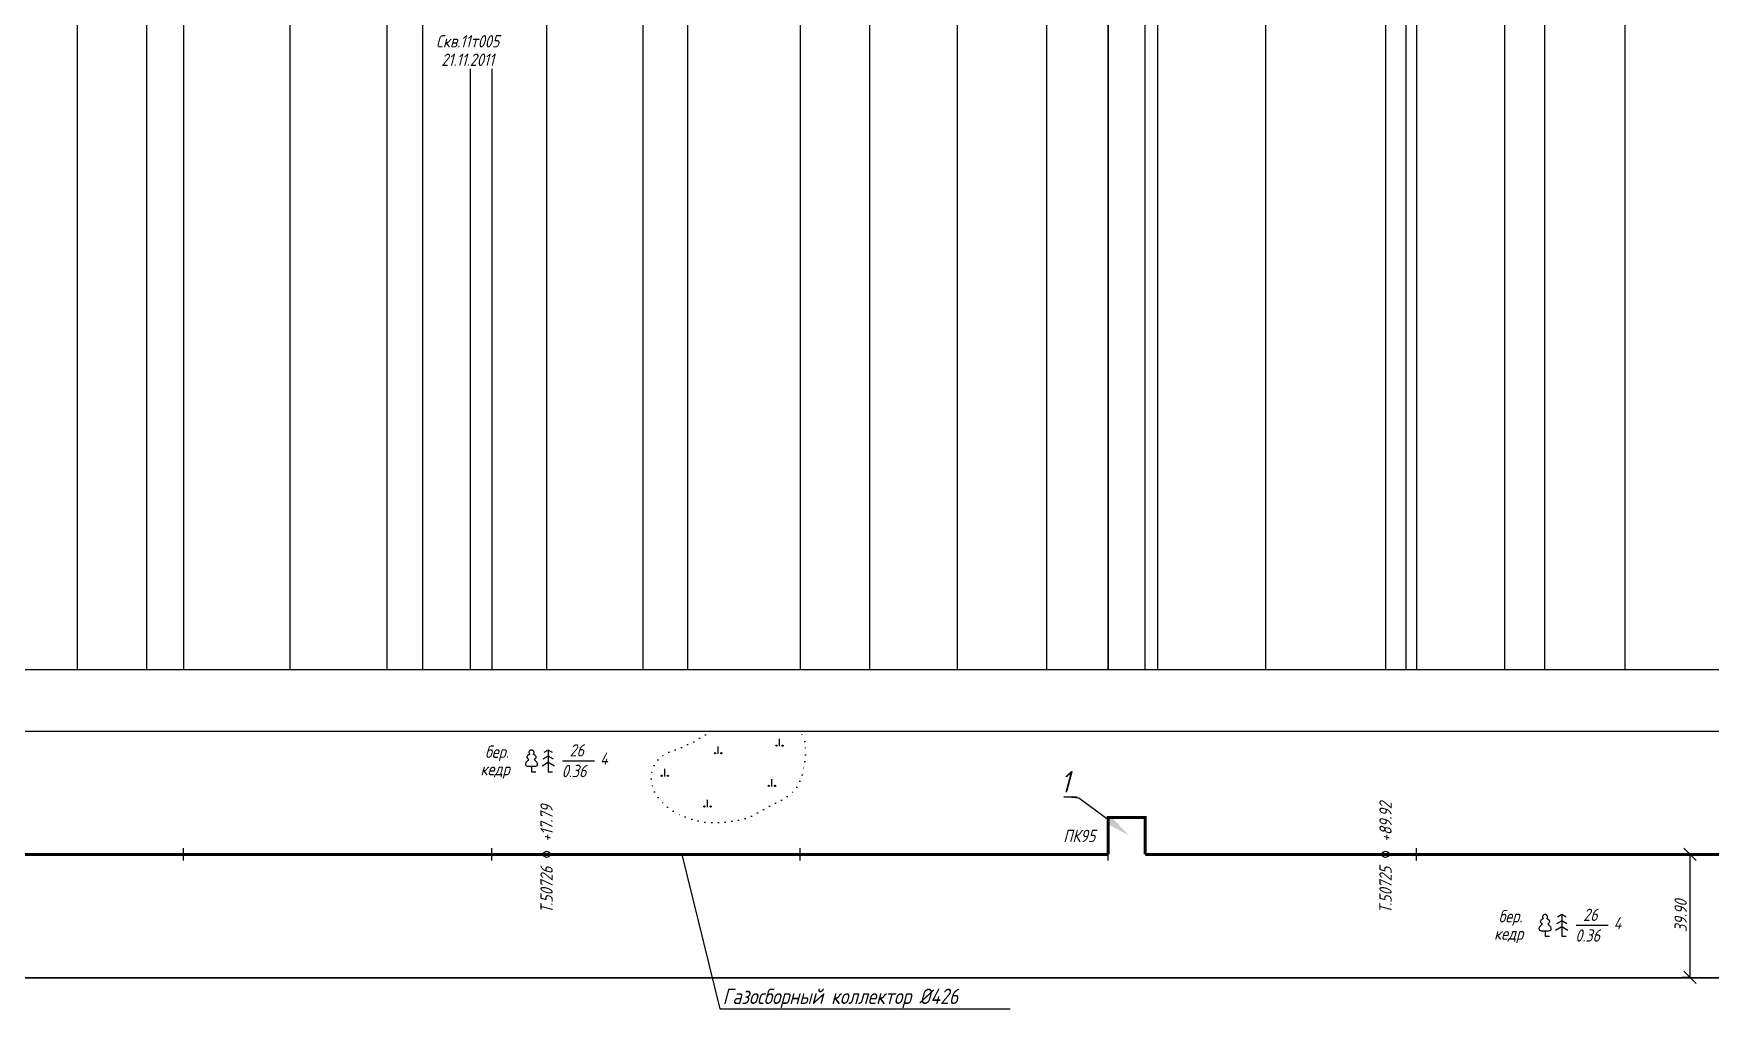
# Model space of a CAD drawing. Extents: x 0 to 1711, y -32 to 643.
# Drawn here: x 699.6 to 971.6, y 293.8 to 452.3 of the extents above; entities that cross this region are included whole.
import ezdxf
from ezdxf import colors
from ezdxf.entities.mleader import LeaderData, LeaderLine
from ezdxf.enums import TextEntityAlignment as Align
from ezdxf.math import Vec2, Vec3

# ---------------------------------------------------------------- set-up
doc = ezdxf.new("R2010")
doc.units = 0
doc.linetypes.add('ИИDot', pattern=[1, 0, -1])
doc.layers.add('ИИ_ГЕОЛОГИЯ_025', color=7, linetype='Continuous', lineweight=25)
doc.layers.add('ИИ_ПРОФИЛЬ_025', color=7, linetype='Continuous', lineweight=25)
doc.layers.add('ТХ-Л', color=140, linetype='Continuous')
doc.styles.add('VNIPISIMPLEXCUR', font='simplex.shx', dxfattribs={"width": 0.8, "oblique": 15})
doc.dimstyles.new('ИИ-1000-м-dm$0', dxfattribs={"dimtxt": 2.5, "dimasz": 2.5, "dimexe": 1.25, "dimexo": 0, "dimgap": 1, "dimtad": 1, "dimtoh": 1, "dimzin": 1, "dimdsep": 46, "dimtxsty": 'VNIPISIMPLEXCUR', "dimblk": 'OBLIQUE', "dimcen": 2.5, "dimaunit": 1, "dimazin": 0, "dimtfac": 1, "dimtmove": 1, "dimatfit": 2, "dimfxl": 1, "dimarcsym": 0})

# ---------------------------------------------------------------- blocks, each defined once
blk = doc.blocks.new('ИИ05407')
at = {"linetype": 'Continuous', "lineweight": 25}
h = blk.add_hatch(color=0, dxfattribs=at)
edge = h.paths.add_edge_path()
edge.add_arc((-0.5, 0.1), 0.1, 0, 360)
h = blk.add_hatch(color=0, dxfattribs=at)
edge = h.paths.add_edge_path()
edge.add_arc((0.5, 0.1), 0.1, 0, 360)
at = {"color": 0, "linetype": 'Continuous', "lineweight": 25}
blk.add_lwpolyline([(0, 0), (0, 1.2)], dxfattribs=at)
for centre in [(-0.5, 0.1), (0.5, 0.1)]:
    blk.add_circle(centre, 0.1, dxfattribs=at)
blk = doc.blocks.new('ИИ053673А')
at = {"color": 0, "linetype": 'Continuous'}
blk.add_lwpolyline([(-1.35, 0.88), (-1.22, 0.88), (-1.01, 0.88), (-0.87, 0.88), (-0.74, 0.89), (-0.62, 0.91), (-0.53, 0.94), (-0.44, 1), (-0.39, 1.07), (-0.37, 1.15), (-0.36, 1.23), (-0.36, 1.29), (-0.39, 1.38), (-0.42, 1.45), (-0.47, 1.52), (-0.55, 1.61), (-0.63, 1.69), (-0.7, 1.77), (-0.78, 1.84), (-0.81, 1.89), (-0.84, 1.93), (-0.85, 1.97), (-0.85, 1.99), (-0.83, 2.02), (-0.8, 2.05), (-0.74, 2.12), (-0.67, 2.2), (-0.62, 2.29), (-0.6, 2.37), (-0.61, 2.44), (-0.64, 2.52), (-0.68, 2.58), (-0.72, 2.62), (-0.75, 2.65), (-0.8, 2.68), (-0.85, 2.71), (-0.94, 2.76), (-0.99, 2.79), (-1.01, 2.81), (-1.03, 2.83), (-1.03, 2.85), (-1.03, 2.87), (-1.01, 2.89), (-1, 2.93), (-0.98, 2.97), (-0.95, 3.03), (-0.94, 3.1), (-0.94, 3.19), (-0.95, 3.25), (-0.99, 3.32), (-1.03, 3.38), (-1.07, 3.41), (-1.1, 3.44), (-1.17, 3.48), (-1.22, 3.49), (-1.28, 3.5), (-1.35, 3.5), (-1.42, 3.5), (-1.48, 3.49), (-1.53, 3.48), (-1.6, 3.44), (-1.63, 3.41), (-1.67, 3.38), (-1.71, 3.32), (-1.75, 3.25), (-1.76, 3.19), (-1.76, 3.1), (-1.75, 3.03), (-1.72, 2.97), (-1.7, 2.93), (-1.69, 2.89), (-1.67, 2.87), (-1.67, 2.85), (-1.67, 2.83), (-1.69, 2.81), (-1.71, 2.79), (-1.76, 2.76), (-1.85, 2.71), (-1.9, 2.68), (-1.95, 2.65), (-1.98, 2.62), (-2.02, 2.58), (-2.06, 2.52), (-2.09, 2.44), (-2.1, 2.37), (-2.08, 2.29), (-2.03, 2.2), (-1.96, 2.12), (-1.9, 2.05), (-1.87, 2.02), (-1.85, 1.99), (-1.85, 1.97), (-1.86, 1.93), (-1.89, 1.89), (-1.92, 1.84), (-2, 1.77), (-2.07, 1.69), (-2.15, 1.61), (-2.23, 1.52), (-2.28, 1.45), (-2.31, 1.38), (-2.34, 1.29), (-2.34, 1.23), (-2.33, 1.15), (-2.31, 1.07), (-2.26, 1), (-2.17, 0.94), (-2.08, 0.91), (-1.96, 0.89), (-1.83, 0.88), (-1.69, 0.88), (-1.48, 0.88)], close=True, dxfattribs=at)
for points in [[(2.05, 3.1), (1.35, 3.5), (0.65, 3.1)], [(1.35, 3.5), (1.35, 0), (2.05, 0)], [(-1.35, 0.88), (-1.35, 0), (-0.65, 0)], [(2.35, 0.92), (1.35, 1.5), (0.35, 0.92)], [(2.2, 2.01), (1.35, 2.5), (0.5, 2.01)]]:
    blk.add_lwpolyline(points, dxfattribs=at)
at = {"color": 0, "linetype": 'Continuous', "style": 'VNIPISIMPLEXCUR', "oblique": 15, "width": 0.8}
blk.add_attdef('RACE1', text='', height=2, dxfattribs=at).set_placement((-3.25, 2.25), align=Align.RIGHT)
blk.add_attdef('HEIGHT', (3, 2), '', height=2, dxfattribs=at)
blk.add_attdef('DISTANCE', text='', height=2, dxfattribs=at).set_placement((9.5, 1.75), align=Align.MIDDLE_LEFT)
blk.add_attdef('RACE2', text='', height=2, dxfattribs=at).set_placement((-3.25, 1.25), align=Align.TOP_RIGHT)
blk.add_attdef('THICKNESS', text='', height=2, dxfattribs=at).set_placement((3, 1.5), align=Align.TOP_LEFT)
blk = doc.blocks.new('_Oblique')
at = {"color": 0, "linetype": 'ByBlock', "lineweight": -2}
blk.add_line((-0.5, -0.5), (0.5, 0.5), dxfattribs=at)
blk = doc.blocks.new('*D22')
at = {"layer": 'Defpoints', "color": 0, "transparency": 16777216}
for p in [(968.25, 319.14), (968.25, 299.19), (968.25, 299.19)]:
    blk.add_point(p, dxfattribs=at)
at = {"layer": 'ИИ_ПРОФИЛЬ_025', "color": 0, "lineweight": -2, "transparency": 16777216}
for p, q in [((968.25, 319.14), (967, 319.14)), ((968.25, 319.14), (968.25, 299.19)), ((968.25, 299.19), (967, 299.19))]:
    blk.add_line(p, q, dxfattribs=at)
at = {"layer": 'ИИ_ПРОФИЛЬ_025', "color": 0, "lineweight": -2, "transparency": 16777216, "xscale": 2, "yscale": 2, "zscale": 2}
for p, rotation in [((968.25, 319.14), 90), ((968.25, 299.19), 270)]:
    blk.add_blockref('_Oblique', p, dxfattribs=dict(at, rotation=rotation))
at = {"layer": 'ИИ_ПРОФИЛЬ_025', "color": 0, "transparency": 16777216, "insert": (966.75, 309.16), "char_height": 2, "attachment_point": 5, "rotation": 90, "style": 'VNIPISIMPLEXCUR'}
blk.add_mtext('39.90', dxfattribs=at)

msp = doc.modelspace()

# ---------------------------------------------------------------- linework, layer by layer
at = {"layer": 'ИИ_ПРОФИЛЬ_025', "flags": 128}
for points in [[(938.1694, 528.3373), (938.1694, 349.1373)], [(899.4194, 525.3373), (899.4194, 349.1373)], [(881.9194, 524.1373), (881.9194, 349.1373)], [(944.6694, 522.7873), (944.6694, 349.1373)], [(849.4194, 517.5373), (849.4194, 349.1373)], [(823.9194, 514.8373), (823.9194, 349.1373)], [(835.1694, 516.5373), (835.1694, 349.1373)], [(706.6694, 512.1873), (706.6694, 349.1373)], [(717.9194, 511.6873), (717.9194, 349.1373)], [(723.9194, 511.5873), (723.9194, 349.1373)], [(805.6694, 511.5373), (805.6694, 349.1373)], [(741.1694, 511.1373), (741.1694, 349.1373)], [(756.9194, 509.4873), (756.9194, 349.1373)], [(762.6694, 509.6373), (762.6694, 349.1373)], [(798.4194, 510.1873), (798.4194, 349.1373)], [(863.9194, 494.5327), (863.9194, 349.1373)], [(873.9194, 494.5327), (873.9194, 349.1373)], [(957.6694, 493.012), (957.6694, 349.1373)], [(918.8794, 480.152), (918.8794, 349.1373)], [(922.1694, 480.152), (922.1694, 349.1373)], [(923.9194, 480.152), (923.9194, 349.1373)], [(782.8144, 455.7721), (782.8144, 349.1373)], [(770.4194, 446.5501), (770.4194, 349.1373)], [(773.9194, 446.5501), (773.9194, 349.1373)], [(123.9194, 349.1373), (1123.9194, 349.1373)], [(123.9194, 339.1373), (1123.9194, 339.1373)], [(785.4013, 334.3348), (790.5914, 334.3348)], [(479.9194, 319.1373), (873.9194, 319.1373)], [(723.9194, 318.1373), (723.9194, 320.1373)], [(773.9194, 318.1373), (773.9194, 320.1373)], [(823.9194, 318.1373), (823.9194, 320.1373)], [(873.9194, 318.1373), (873.9194, 320.1373)], [(879.9194, 319.1373), (1123.9194, 319.1373)], [(923.9194, 318.1373), (923.9194, 320.1373)], [(949.7873, 307.6522), (954.9774, 307.6522)], [(123.9194, 299.1882), (1123.9194, 299.1882)], [(123.9194, 299.1373), (1123.9194, 299.1373)]]:
    msp.add_lwpolyline(points, dxfattribs=at)
at = {"layer": 'ИИ_ПРОФИЛЬ_025', "linetype": 'ИИDot', "flags": 128}
for points in [[(809.5038, 339.1373), (808.2295, 338.3028), (806.7115, 337.4327), (805.2603, 336.7265), (804.5598, 336.4349), (803.2308, 335.9465), (802.6458, 335.6937), (802.1212, 335.4256), (801.6568, 335.1424), (801.2528, 334.8441), (800.9091, 334.5305), (800.6256, 334.2018), (800.4025, 333.8579), (800.0753, 333.1515), (799.8652, 332.4379), (799.7725, 331.7173), (799.797, 330.9895), (799.9397, 330.264), (800.2016, 329.5499), (800.5827, 328.8472), (801.083, 328.1559), (801.66, 327.5063), (802.2709, 326.9286), (802.9158, 326.4229), (803.5947, 325.9891), (804.3318, 325.6066), (805.5923, 325.0905), (807.0385, 324.6436), (807.5663, 324.5194), (808.1237, 324.4216), (809.3269, 324.3053), (810.6483, 324.2947), (812.0879, 324.3898), (813.5134, 324.5881), (814.1714, 324.7248), (814.7928, 324.8867), (815.3777, 325.0737), (815.9261, 325.2858), (816.4379, 325.523), (818.7776, 326.85), (821.19, 328.0917), (821.6293, 328.3515), (822.0326, 328.6244), (822.3999, 328.9104), (822.7311, 329.2095), (823.0264, 329.5218), (823.2856, 329.8471), (823.5087, 330.1856), (823.7066, 330.5501), (824.0585, 331.3959), (824.352, 332.3975), (824.587, 333.5549), (824.6826, 334.192)], [(824.6826, 334.192), (824.8055, 335.4144), (824.821, 336.455), (824.7884, 336.9072), (824.729, 337.314), (824.6427, 337.6753), (824.5296, 337.9913), (824.2277, 338.5702), (823.8282, 339.1342), (823.8254, 339.1373)]]:
    msp.add_lwpolyline(points, dxfattribs=at)
at = {"layer": 'ИИ_ПРОФИЛЬ_025'}
for centre in [(782.8144, 319.1373), (918.8794, 319.1373)]:
    msp.add_circle(centre, 0.5, dxfattribs=at)
at = {"layer": 'ТХ-Л'}
for p, q in [((873.9194, 349.1879), (873.9194, 591.9073)), ((879.9194, 349.1879), (879.9194, 569.9924))]:
    msp.add_line(p, q, dxfattribs=at)
at = {"layer": 'ТХ-Л', "const_width": 0.5}
for points in [[(873.9194, 319.1373), (873.9194, 325.1373), (879.9194, 325.1373), (879.9194, 319.1373)], [(479.9194, 319.1373), (873.9194, 319.1373)], [(879.9194, 319.1373), (1123.9194, 319.1373)]]:
    msp.add_lwpolyline(points, dxfattribs=at)
at = {"layer": 'ТХ-Л', "flags": 128}
msp.add_lwpolyline([(804.7799, 319.1373), (810.9037, 294.0756), (857.9926, 294.0756)], dxfattribs=at)

# ---------------------------------------------------------------- block references
at = {"layer": 'ИИ_ПРОФИЛЬ_025', "rotation": 359.9999260363039}
for p in [(820.6063, 336.6756), (810.6665, 335.4408), (801.9746, 331.7925), (819.367, 330.1444), (808.916, 326.8022)]:
    msp.add_blockref('ИИ05407', p, dxfattribs=at)
at = {"layer": 'ИИ_ПРОФИЛЬ_025'}
ref = msp.add_blockref('ИИ053673А', (781.7257, 332.5514), dxfattribs=dict(at, rotation=359.9999260363039))
ref.add_attrib('RACE1', 'бер.', dxfattribs={"layer": '0', "color": 0, "linetype": 'Continuous', "height": 2, "rotation": 359.999926, "style": 'VNIPISIMPLEXCUR', "oblique": 15, "width": 0.8}).set_placement((776.683, 334.7921), align=Align.RIGHT)
ref.add_attrib('RACE2', 'кедр', dxfattribs={"layer": '0', "color": 0, "linetype": 'Continuous', "height": 2, "rotation": 359.999926, "style": 'VNIPISIMPLEXCUR', "oblique": 15, "width": 0.8}).set_placement((776.8303, 333.9671), align=Align.TOP_RIGHT)
ref.add_attrib('HEIGHT', '26', (786.5487, 335.0174), dxfattribs={"layer": '0', "color": 0, "linetype": 'Continuous', "height": 2, "rotation": 359.999926, "style": 'VNIPISIMPLEXCUR', "oblique": 15, "width": 0.8})
ref.add_attrib('THICKNESS', '0.36', dxfattribs={"layer": '0', "color": 0, "linetype": 'Continuous', "height": 2, "rotation": 359.999926, "style": 'VNIPISIMPLEXCUR', "oblique": 15, "width": 0.8}).set_placement((785.2746, 333.6587), align=Align.TOP_LEFT)
ref.add_attrib('DISTANCE', '4', dxfattribs={"layer": '0', "color": 0, "linetype": 'Continuous', "height": 2, "rotation": 359.999926, "style": 'VNIPISIMPLEXCUR', "oblique": 15, "width": 0.8}).set_placement((791.4871, 334.667), align=Align.MIDDLE_LEFT)
ref = msp.add_blockref('ИИ053673А', (946.1116, 305.8688), dxfattribs=dict(at, rotation=359.9999260363039))
ref.add_attrib('RACE1', 'бер.', dxfattribs={"layer": '0', "color": 0, "linetype": 'Continuous', "height": 2, "rotation": 359.999926, "style": 'VNIPISIMPLEXCUR', "oblique": 15, "width": 0.8}).set_placement((941.069, 308.1095), align=Align.RIGHT)
ref.add_attrib('RACE2', 'кедр', dxfattribs={"layer": '0', "color": 0, "linetype": 'Continuous', "height": 2, "rotation": 359.999926, "style": 'VNIPISIMPLEXCUR', "oblique": 15, "width": 0.8}).set_placement((941.2162, 307.2845), align=Align.TOP_RIGHT)
ref.add_attrib('HEIGHT', '26', (950.9346, 308.3348), dxfattribs={"layer": '0', "color": 0, "linetype": 'Continuous', "height": 2, "rotation": 359.999926, "style": 'VNIPISIMPLEXCUR', "oblique": 15, "width": 0.8})
ref.add_attrib('THICKNESS', '0.36', dxfattribs={"layer": '0', "color": 0, "linetype": 'Continuous', "height": 2, "rotation": 359.999926, "style": 'VNIPISIMPLEXCUR', "oblique": 15, "width": 0.8}).set_placement((949.6606, 306.9761), align=Align.TOP_LEFT)
ref.add_attrib('DISTANCE', '4', dxfattribs={"layer": '0', "color": 0, "linetype": 'Continuous', "height": 2, "rotation": 359.999926, "style": 'VNIPISIMPLEXCUR', "oblique": 15, "width": 0.8}).set_placement((955.873, 307.9844), align=Align.MIDDLE_LEFT)

# ---------------------------------------------------------------- texts
at = {"layer": 'ИИ_ГЕОЛОГИЯ_025', "style": 'VNIPISIMPLEXCUR', "oblique": 15, "width": 0.8}
for s, p in [('Скв.11т005', (770.0214, 452.0502)), ('21.11.2011', (770.0214, 449.0502))]:
    msp.add_text(s, height=2, dxfattribs=at).set_placement(p, align=Align.TOP_CENTER)
at = {"layer": 'ИИ_ПРОФИЛЬ_025', "style": 'VNIPISIMPLEXCUR', "oblique": 15, "width": 0.8}
for s, p in [('+17.79', (782.8144, 321.1373)), ('+89.92', (918.8794, 321.1373))]:
    msp.add_text(s, height=2, rotation=90, dxfattribs=at).set_placement(p, align=Align.MIDDLE_LEFT)
msp.add_text('ПК95', height=2, dxfattribs=at).set_placement((869.226, 321.1373), align=Align.CENTER)
for s, p in [('Т.50726', (782.8144, 317.1373)), ('Т.50725', (918.8794, 317.1373))]:
    msp.add_text(s, height=2, rotation=90, dxfattribs=at).set_placement(p, align=Align.MIDDLE_RIGHT)
at = {"layer": 'ТХ-Л', "style": 'VNIPISIMPLEXCUR', "oblique": 15, "width": 0.8}
msp.add_text('Газосборный коллектор %%C426', height=2.5, dxfattribs=at).set_placement((811.3816, 294.8587))

# ---------------------------------------------------------------- dimensions: what is measured, and where the dimension line sits
at = {"layer": 'ИИ_ПРОФИЛЬ_025'}
dim = msp.add_aligned_dim(p1=(968.2468, 319.1373), p2=(968.2468, 299.1882), distance=0, dimstyle='ИИ-1000-м-dm$0', override={"dimtxt": 2, "dimasz": 2, "dimgap": 0.5, "dimtoh": 0, "dimlfac": 2}, dxfattribs=at)
dim.commit()
dim.dimension.update_dxf_attribs({"geometry": '*D22', "text_midpoint": (966.7468, 309.1628)})

# ---------------------------------------------------------------- leaders
at = {"layer": 'ТХ-Л', "linetype": 'Continuous', "ltscale": 100}
ml = msp.add_multileader_mtext('Standard', dxfattribs=at)
ml.set_content('1\\P', color=256, style='VNIPISIMPLEXCUR')
ml.set_leader_properties()
ml.build(insert=Vec2(0, 0))
ml.multileader.update_dxf_attribs({"leader_type": 0, "has_dogleg": 0, "text_left_attachment_type": 0, "text_right_attachment_type": 0, "dogleg_length": 0.36})
ctx = ml.context
ctx.base_point, ctx.char_height, ctx.plane_origin = Vec3(1486.9155, 614.8596), 3.5, Vec3(-1.4782, 5.9099)
ctx.left_attachment, ctx.right_attachment = 0, 0
notes = []
notes.append((ctx, [(0, (0, 0, 0), (0, 0), (1, 0), 1, [])]))
ctx.mtext.insert, ctx.mtext.flow_direction = Vec3(1488.9155, 614.8596), 5
ml = msp.add_multileader_mtext('Standard', dxfattribs=at)
ml.set_content('1', color=256, style='VNIPISIMPLEXCUR')
ml.set_leader_properties()
ml.build(insert=Vec2(0, 0))
ml.multileader.update_dxf_attribs({"has_dogleg": 0, "text_left_attachment_type": 6, "text_right_attachment_type": 6, "dogleg_length": 1})
ctx = ml.context
ctx.base_point, ctx.char_height, ctx.landing_gap_size, ctx.plane_origin = Vec3(866.7221, 328.4741), 3.5, 0, Vec3(876.1805, 320.8219)
ctx.left_attachment, ctx.right_attachment, ctx.text_align_type = 6, 6, 2
notes.append((ctx, [(0, (1, 1, 0), (865.7221, 328.4741), (1, 0), 1, [(0, [(877.2452, 322.262), (869.16, 328.2741)], 0, [])])]))
ctx.mtext.insert, ctx.mtext.alignment, ctx.mtext.line_spacing_factor, ctx.mtext.flow_direction = Vec3(867.66, 332.6741), 3, 0.908571, 5
for ctx, leaders in notes:
    for number, flags, end, landing, length, lines in leaders:
        leader = LeaderData()
        leader.index, (leader.has_last_leader_line, leader.has_dogleg_vector, leader.attachment_direction) = number, flags
        leader.last_leader_point, leader.dogleg_vector, leader.dogleg_length = Vec3(end), Vec3(landing), length
        for number, points, colour, breaks in lines:
            line = LeaderLine()
            line.index, line.vertices, line.color, line.breaks = number, Vec3.list(points), colors.encode_raw_color(colour), breaks
            leader.lines.append(line)
        ctx.leaders.append(leader)

doc.saveas('drawing.dxf')
